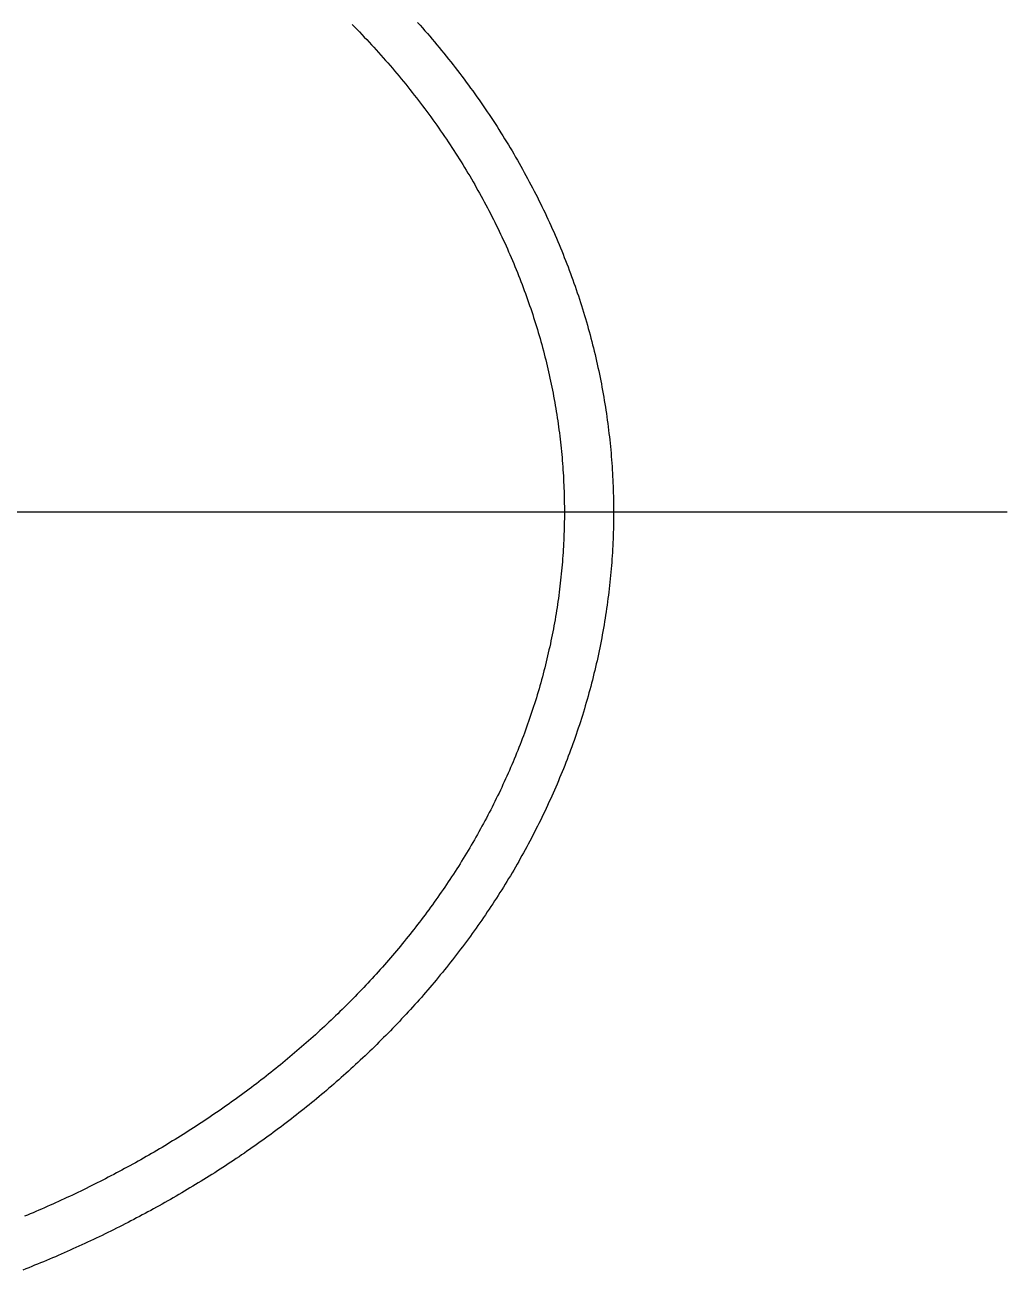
# Model space of a CAD drawing. Extents: x -20.5 to 40.2, y -30.5 to 19.1.
# Drawn here: x 35.21 to 40.2, y -3.85 to 2.47 of the extents above; entities that cross this region are included whole.
import ezdxf

# ---------------------------------------------------------------- set-up
doc = ezdxf.new("R2010")
doc.units = 0
doc.linetypes.add('CENTER', pattern=[50.8, 31.75, -6.35, 6.35, -6.35])
doc.layers.get('0').update_dxf_attribs({"linetype": 'CONTINUOUS'})
doc.layers.add('CENTER', color=1, linetype='CENTER')

msp = doc.modelspace()

# ---------------------------------------------------------------- linework, layer by layer
at = {"color": 7}
for points in [[(37.2073, 2.4878, 0), (37.2197, 2.4737, 0), (37.2321, 2.4596, 0), (37.2445, 2.4454, 0), (37.2568, 2.4312, 0), (37.269, 2.417, 0), (37.2811, 2.4027, 0), (37.2932, 2.3884, 0), (37.3052, 2.3741, 0), (37.3171, 2.3597, 0), (37.3289, 2.3452, 0), (37.3407, 2.3308, 0), (37.3524, 2.3163, 0), (37.3641, 2.3017, 0), (37.3756, 2.2871, 0), (37.3871, 2.2725, 0), (37.3985, 2.2579, 0), (37.4099, 2.2432, 0), (37.4211, 2.2284, 0), (37.4323, 2.2137, 0), (37.4435, 2.1989, 0), (37.4545, 2.1841, 0), (37.4655, 2.1692, 0), (37.4764, 2.1543, 0), (37.4872, 2.1394, 0), (37.4979, 2.1244, 0), (37.5086, 2.1094, 0), (37.5192, 2.0944, 0), (37.5297, 2.0794, 0), (37.5401, 2.0643, 0), (37.5504, 2.0492, 0), (37.5607, 2.034, 0), (37.5709, 2.0189, 0), (37.581, 2.0037, 0), (37.591, 1.9884, 0), (37.601, 1.9732, 0), (37.6108, 1.9579, 0), (37.6206, 1.9426, 0), (37.6303, 1.9272, 0), (37.6399, 1.9119, 0), (37.6495, 1.8965, 0), (37.659, 1.8811, 0), (37.6683, 1.8656, 0), (37.6777, 1.8501, 0), (37.6869, 1.8346, 0), (37.696, 1.8191, 0), (37.7051, 1.8035, 0), (37.7141, 1.788, 0), (37.723, 1.7724, 0), (37.7318, 1.7567, 0), (37.7406, 1.7411, 0), (37.7493, 1.7254, 0), (37.7578, 1.7097, 0), (37.7664, 1.694, 0), (37.7748, 1.6782, 0), (37.7831, 1.6624, 0), (37.7914, 1.6466, 0), (37.7996, 1.6308, 0), (37.8077, 1.615, 0), (37.8157, 1.5991, 0), (37.8237, 1.5832, 0), (37.8315, 1.5673, 0), (37.8393, 1.5514, 0), (37.847, 1.5354, 0), (37.8547, 1.5194, 0), (37.8622, 1.5034, 0), (37.8697, 1.4874, 0), (37.877, 1.4714, 0), (37.8843, 1.4553, 0), (37.8916, 1.4392, 0), (37.8987, 1.4231, 0), (37.9057, 1.407, 0), (37.9127, 1.3909, 0), (37.9196, 1.3747, 0), (37.9264, 1.3586, 0), (37.9331, 1.3424, 0), (37.9398, 1.3262, 0), (37.9463, 1.31, 0), (37.9528, 1.2937, 0), (37.9592, 1.2775, 0), (37.9655, 1.2612, 0), (37.9718, 1.2449, 0), (37.9779, 1.2286, 0), (37.984, 1.2123, 0), (37.99, 1.196, 0), (37.9959, 1.1796, 0), (38.0017, 1.1632, 0), (38.0074, 1.1469, 0), (38.0131, 1.1305, 0), (38.0187, 1.1141, 0), (38.0242, 1.0976, 0), (38.0296, 1.0812, 0), (38.0349, 1.0648, 0), (38.0401, 1.0483, 0), (38.0453, 1.0318, 0), (38.0504, 1.0153, 0), (38.0554, 0.9988, 0), (38.0603, 0.9823, 0), (38.0651, 0.9658, 0), (38.0698, 0.9493, 0), (38.0745, 0.9327, 0), (38.0791, 0.9162, 0), (38.0836, 0.8996, 0), (38.088, 0.8831, 0), (38.0923, 0.8665, 0), (38.0965, 0.8499, 0), (38.1007, 0.8333, 0), (38.1048, 0.8167, 0), (38.1088, 0.8001, 0), (38.1127, 0.7834, 0), (38.1165, 0.7668, 0), (38.1203, 0.7502, 0), (38.1239, 0.7335, 0), (38.1275, 0.7168, 0), (38.131, 0.7002, 0), (38.1344, 0.6835, 0), (38.1377, 0.6668, 0), (38.141, 0.6501, 0), (38.1442, 0.6334, 0), (38.1472, 0.6167, 0), (38.1502, 0.6, 0), (38.1531, 0.5833, 0), (38.156, 0.5666, 0), (38.1587, 0.5498, 0), (38.1614, 0.5331, 0), (38.164, 0.5164, 0), (38.1665, 0.4996, 0), (38.1689, 0.4829, 0), (38.1712, 0.4661, 0), (38.1735, 0.4494, 0), (38.1757, 0.4326, 0), (38.1778, 0.4158, 0), (38.1798, 0.3991, 0), (38.1817, 0.3823, 0), (38.1835, 0.3655, 0), (38.1853, 0.3487, 0), (38.187, 0.3319, 0), (38.1885, 0.3151, 0), (38.1901, 0.2983, 0), (38.1915, 0.2815, 0), (38.1928, 0.2647, 0), (38.1941, 0.2479, 0), (38.1953, 0.2311, 0), (38.1964, 0.2143, 0), (38.1974, 0.1975, 0), (38.1983, 0.1807, 0), (38.1991, 0.1639, 0), (38.1999, 0.1471, 0), (38.2006, 0.1303, 0), (38.2012, 0.1135, 0), (38.2017, 0.0967, 0), (38.2021, 0.0799, 0), (38.2025, 0.063, 0), (38.2028, 0.0462, 0), (38.2029, 0.0294, 0), (38.203, 0.0126, 0), (38.2031, -0.0042, 0), (38.203, -0.021, 0), (38.2028, -0.0378, 0), (38.2026, -0.0547, 0), (38.2023, -0.0715, 0), (38.2019, -0.0883, 0), (38.2014, -0.1051, 0), (38.2009, -0.1219, 0), (38.2002, -0.1387, 0), (38.1995, -0.1555, 0), (38.1987, -0.1723, 0), (38.1978, -0.1891, 0), (38.1968, -0.2059, 0), (38.1958, -0.2227, 0), (38.1946, -0.2395, 0), (38.1934, -0.2563, 0), (38.1921, -0.2731, 0), (38.1907, -0.2899, 0), (38.1892, -0.3066, 0), (38.1877, -0.3234, 0), (38.186, -0.3402, 0), (38.1843, -0.3569, 0), (38.1825, -0.3737, 0), (38.1807, -0.3904, 0), (38.1787, -0.4071, 0), (38.1767, -0.4239, 0), (38.1745, -0.4406, 0), (38.1723, -0.4573, 0), (38.1701, -0.474, 0), (38.1677, -0.4907, 0), (38.1652, -0.5074, 0), (38.1627, -0.524, 0), (38.1601, -0.5407, 0), (38.1574, -0.5573, 0), (38.1546, -0.574, 0), (38.1518, -0.5906, 0), (38.1489, -0.6072, 0), (38.1459, -0.6238, 0), (38.1428, -0.6404, 0), (38.1396, -0.657, 0), (38.1363, -0.6735, 0), (38.133, -0.6901, 0), (38.1296, -0.7066, 0), (38.1261, -0.7231, 0), (38.1225, -0.7396, 0), (38.1189, -0.7561, 0), (38.1151, -0.7726, 0), (38.1113, -0.7891, 0), (38.1074, -0.8055, 0), (38.1035, -0.8219, 0), (38.0994, -0.8383, 0), (38.0953, -0.8547, 0), (38.0911, -0.8711, 0), (38.0868, -0.8875, 0), (38.0824, -0.9038, 0), (38.078, -0.9201, 0), (38.0735, -0.9364, 0), (38.0689, -0.9527, 0), (38.0642, -0.9689, 0), (38.0594, -0.9852, 0), (38.0546, -1.0014, 0), (38.0497, -1.0176, 0), (38.0447, -1.0338, 0), (38.0396, -1.0499, 0), (38.0345, -1.066, 0), (38.0292, -1.0821, 0), (38.0239, -1.0982, 0), (38.0186, -1.1142, 0), (38.0131, -1.1303, 0), (38.0076, -1.1463, 0), (38.002, -1.1623, 0), (37.9963, -1.1782, 0), (37.9906, -1.1941, 0), (37.9848, -1.21, 0), (37.9789, -1.2259, 0), (37.9729, -1.2417, 0), (37.9669, -1.2575, 0), (37.9607, -1.2733, 0), (37.9546, -1.2891, 0), (37.9483, -1.3048, 0), (37.942, -1.3205, 0), (37.9356, -1.3362, 0), (37.9291, -1.3518, 0), (37.9226, -1.3674, 0), (37.916, -1.383, 0), (37.9093, -1.3986, 0), (37.9026, -1.4141, 0), (37.8957, -1.4296, 0), (37.8889, -1.445, 0), (37.8819, -1.4605, 0), (37.8749, -1.4758, 0), (37.8678, -1.4912, 0), (37.8606, -1.5065, 0), (37.8534, -1.5218, 0), (37.8461, -1.5371, 0), (37.8388, -1.5523, 0), (37.8314, -1.5675, 0), (37.8239, -1.5826, 0), (37.8163, -1.5977, 0), (37.8087, -1.6128, 0), (37.801, -1.6279, 0), (37.7933, -1.6429, 0), (37.7855, -1.6579, 0), (37.7776, -1.6728, 0), (37.7697, -1.6877, 0), (37.7617, -1.7025, 0), (37.7536, -1.7174, 0), (37.7455, -1.7321, 0), (37.7373, -1.7469, 0), (37.7291, -1.7616, 0), (37.7208, -1.7763, 0), (37.7124, -1.7909, 0), (37.704, -1.8055, 0), (37.6955, -1.82, 0), (37.687, -1.8345, 0), (37.6784, -1.849, 0), (37.6697, -1.8634, 0), (37.661, -1.8778, 0), (37.6522, -1.8921, 0), (37.6434, -1.9064, 0), (37.6345, -1.9206, 0), (37.6255, -1.9348, 0), (37.6165, -1.949, 0), (37.6075, -1.9631, 0), (37.5984, -1.9772, 0), (37.5892, -1.9912, 0), (37.58, -2.0052, 0), (37.5707, -2.0191, 0), (37.5614, -2.033, 0), (37.552, -2.0469, 0), (37.5426, -2.0607, 0), (37.5331, -2.0744, 0), (37.5236, -2.0882, 0), (37.514, -2.1018, 0), (37.5044, -2.1155, 0), (37.4947, -2.129, 0), (37.485, -2.1426, 0), (37.4752, -2.1561, 0), (37.4654, -2.1696, 0), (37.4555, -2.183, 0), (37.4456, -2.1963, 0), (37.4356, -2.2096, 0), (37.4256, -2.2229, 0), (37.4155, -2.2362, 0), (37.4053, -2.2494, 0), (37.3952, -2.2625, 0), (37.385, -2.2756, 0), (37.3747, -2.2887, 0), (37.3644, -2.3017, 0), (37.354, -2.3147, 0), (37.3436, -2.3276, 0), (37.3331, -2.3405, 0), (37.3226, -2.3533, 0), (37.3121, -2.3661, 0), (37.3015, -2.3789, 0), (37.2908, -2.3916, 0), (37.2802, -2.4042, 0), (37.2694, -2.4169, 0), (37.2586, -2.4294, 0), (37.2478, -2.442, 0), (37.237, -2.4545, 0), (37.2261, -2.4669, 0), (37.2151, -2.4793, 0), (37.2041, -2.4917, 0), (37.1931, -2.504, 0), (37.182, -2.5162, 0), (37.1709, -2.5285, 0), (37.1597, -2.5407, 0), (37.1485, -2.5528, 0), (37.1372, -2.5649, 0), (37.126, -2.5769, 0), (37.1146, -2.589, 0), (37.1033, -2.6009, 0), (37.0918, -2.6128, 0), (37.0804, -2.6247, 0), (37.0689, -2.6365, 0), (37.0574, -2.6483, 0), (37.0458, -2.6601, 0), (37.0342, -2.6718, 0), (37.0225, -2.6834, 0), (37.0109, -2.695, 0), (36.9991, -2.7066, 0), (36.9874, -2.7181, 0), (36.9756, -2.7296, 0), (36.9637, -2.741, 0), (36.9518, -2.7524, 0), (36.9399, -2.7638, 0), (36.928, -2.7751, 0), (36.916, -2.7864, 0), (36.9039, -2.7976, 0), (36.8919, -2.8088, 0), (36.8798, -2.8199, 0), (36.8676, -2.831, 0), (36.8554, -2.8421, 0), (36.8432, -2.8531, 0), (36.831, -2.864, 0), (36.8187, -2.875, 0), (36.8063, -2.8859, 0), (36.794, -2.8967, 0), (36.7816, -2.9075, 0), (36.7691, -2.9182, 0), (36.7567, -2.9289, 0), (36.7442, -2.9396, 0), (36.7316, -2.9502, 0), (36.719, -2.9608, 0), (36.7064, -2.9714, 0), (36.6938, -2.9819, 0), (36.6811, -2.9923, 0), (36.6684, -3.0027, 0), (36.6556, -3.0131, 0), (36.6429, -3.0234, 0), (36.63, -3.0337, 0), (36.6172, -3.044, 0), (36.6043, -3.0541, 0), (36.5914, -3.0643, 0), (36.5785, -3.0744, 0), (36.5655, -3.0845, 0), (36.5525, -3.0945, 0), (36.5394, -3.1045, 0), (36.5264, -3.1145, 0), (36.5133, -3.1244, 0), (36.5001, -3.1342, 0), (36.487, -3.144, 0), (36.4738, -3.1538, 0), (36.4605, -3.1635, 0), (36.4473, -3.1732, 0), (36.434, -3.1829, 0), (36.4207, -3.1925, 0), (36.4073, -3.202, 0), (36.3939, -3.2115, 0), (36.3805, -3.221, 0), (36.3671, -3.2304, 0), (36.3536, -3.2398, 0), (36.3401, -3.2492, 0), (36.3266, -3.2585, 0), (36.313, -3.2677, 0), (36.2995, -3.277, 0), (36.2858, -3.2861, 0), (36.2722, -3.2953, 0), (36.2585, -3.3044, 0), (36.2448, -3.3134, 0), (36.2311, -3.3224, 0), (36.2174, -3.3314, 0), (36.2036, -3.3403, 0), (36.1898, -3.3492, 0), (36.176, -3.358, 0), (36.1621, -3.3668, 0), (36.1482, -3.3756, 0), (36.1343, -3.3843, 0), (36.1204, -3.3929, 0), (36.1064, -3.4016, 0), (36.0925, -3.4101, 0), (36.0785, -3.4187, 0), (36.0644, -3.4272, 0), (36.0504, -3.4356, 0), (36.0363, -3.444, 0), (36.0222, -3.4524, 0), (36.0081, -3.4607, 0), (35.9939, -3.469, 0), (35.9797, -3.4773, 0), (35.9655, -3.4854, 0), (35.9513, -3.4936, 0), (35.9371, -3.5017, 0), (35.9228, -3.5098, 0), (35.9085, -3.5178, 0), (35.8942, -3.5258, 0), (35.8799, -3.5337, 0), (35.8656, -3.5416, 0), (35.8512, -3.5495, 0), (35.8368, -3.5573, 0), (35.8224, -3.565, 0), (35.808, -3.5728, 0), (35.7935, -3.5804, 0), (35.779, -3.5881, 0), (35.7645, -3.5957, 0), (35.75, -3.6032, 0), (35.7355, -3.6107, 0), (35.7209, -3.6182, 0), (35.7064, -3.6256, 0), (35.6918, -3.633, 0), (35.6772, -3.6404, 0), (35.6625, -3.6477, 0), (35.6479, -3.6549, 0), (35.6332, -3.6621, 0), (35.6185, -3.6693, 0), (35.6038, -3.6764, 0), (35.5891, -3.6835, 0), (35.5744, -3.6906, 0), (35.5596, -3.6976, 0), (35.5448, -3.7045, 0), (35.53, -3.7114, 0), (35.5152, -3.7183, 0), (35.5004, -3.7252, 0), (35.4855, -3.7319, 0), (35.4707, -3.7387, 0), (35.4558, -3.7454, 0), (35.4409, -3.7521, 0), (35.426, -3.7587, 0), (35.411, -3.7653, 0), (35.3961, -3.7718, 0), (35.3811, -3.7783, 0), (35.3661, -3.7848, 0), (35.3512, -3.7912, 0), (35.3361, -3.7976, 0), (35.3211, -3.8039, 0), (35.3061, -3.8102, 0), (35.291, -3.8164, 0), (35.276, -3.8226, 0), (35.2609, -3.8288, 0), (35.2458, -3.8349, 0), (35.2307, -3.841, 0), (35.2155, -3.847, 0), (35.2004, -3.853, 0)], [(36.8742, 2.4778, 0), (36.8868, 2.465, 0), (36.8993, 2.4522, 0), (36.9117, 2.4393, 0), (36.924, 2.4264, 0), (36.9363, 2.4134, 0), (36.9486, 2.4004, 0), (36.9607, 2.3873, 0), (36.9728, 2.3742, 0), (36.9849, 2.3611, 0), (36.9968, 2.348, 0), (37.0087, 2.3348, 0), (37.0206, 2.3215, 0), (37.0324, 2.3082, 0), (37.0441, 2.2949, 0), (37.0557, 2.2816, 0), (37.0673, 2.2681, 0), (37.0788, 2.2547, 0), (37.0903, 2.2413, 0), (37.1016, 2.2278, 0), (37.1129, 2.2142, 0), (37.1242, 2.2007, 0), (37.1354, 2.1871, 0), (37.1465, 2.1734, 0), (37.1575, 2.1597, 0), (37.1684, 2.146, 0), (37.1793, 2.1323, 0), (37.1902, 2.1185, 0), (37.2009, 2.1048, 0), (37.2116, 2.0909, 0), (37.2222, 2.0771, 0), (37.2327, 2.0632, 0), (37.2432, 2.0492, 0), (37.2536, 2.0353, 0), (37.2639, 2.0213, 0), (37.2741, 2.0073, 0), (37.2843, 1.9933, 0), (37.2944, 1.9792, 0), (37.3044, 1.9651, 0), (37.3144, 1.951, 0), (37.3243, 1.9369, 0), (37.334, 1.9227, 0), (37.3438, 1.9085, 0), (37.3534, 1.8943, 0), (37.363, 1.88, 0), (37.3725, 1.8658, 0), (37.3819, 1.8515, 0), (37.3912, 1.8371, 0), (37.4005, 1.8228, 0), (37.4097, 1.8084, 0), (37.4188, 1.794, 0), (37.4278, 1.7796, 0), (37.4367, 1.7652, 0), (37.4456, 1.7507, 0), (37.4544, 1.7362, 0), (37.4631, 1.7217, 0), (37.4718, 1.7072, 0), (37.4804, 1.6927, 0), (37.4889, 1.6781, 0), (37.4973, 1.6635, 0), (37.5056, 1.6489, 0), (37.5139, 1.6342, 0), (37.5221, 1.6196, 0), (37.5302, 1.6049, 0), (37.5383, 1.5902, 0), (37.5462, 1.5755, 0), (37.5541, 1.5607, 0), (37.5619, 1.546, 0), (37.5697, 1.5312, 0), (37.5773, 1.5164, 0), (37.5849, 1.5016, 0), (37.5924, 1.4867, 0), (37.5998, 1.4719, 0), (37.6072, 1.457, 0), (37.6145, 1.4421, 0), (37.6217, 1.4272, 0), (37.6288, 1.4123, 0), (37.6358, 1.3974, 0), (37.6428, 1.3824, 0), (37.6497, 1.3674, 0), (37.6565, 1.3524, 0), (37.6632, 1.3374, 0), (37.6699, 1.3224, 0), (37.6765, 1.3074, 0), (37.683, 1.2923, 0), (37.6894, 1.2772, 0), (37.6958, 1.2621, 0), (37.702, 1.247, 0), (37.7082, 1.2319, 0), (37.7144, 1.2168, 0), (37.7204, 1.2017, 0), (37.7264, 1.1865, 0), (37.7323, 1.1713, 0), (37.7381, 1.1562, 0), (37.7438, 1.1409, 0), (37.7495, 1.1257, 0), (37.755, 1.1105, 0), (37.7605, 1.0953, 0), (37.766, 1.08, 0), (37.7713, 1.0648, 0), (37.7766, 1.0495, 0), (37.7818, 1.0342, 0), (37.7869, 1.019, 0), (37.7919, 1.0037, 0), (37.7969, 0.9884, 0), (37.8017, 0.973, 0), (37.8065, 0.9577, 0), (37.8113, 0.9424, 0), (37.8159, 0.927, 0), (37.8205, 0.9117, 0), (37.825, 0.8963, 0), (37.8294, 0.8809, 0), (37.8337, 0.8655, 0), (37.8379, 0.8502, 0), (37.8421, 0.8348, 0), (37.8462, 0.8194, 0), (37.8502, 0.8039, 0), (37.8542, 0.7885, 0), (37.8581, 0.7731, 0), (37.8618, 0.7577, 0), (37.8656, 0.7422, 0), (37.8692, 0.7268, 0), (37.8728, 0.7113, 0), (37.8762, 0.6959, 0), (37.8796, 0.6804, 0), (37.883, 0.6649, 0), (37.8862, 0.6494, 0), (37.8894, 0.634, 0), (37.8925, 0.6185, 0), (37.8955, 0.603, 0), (37.8984, 0.5875, 0), (37.9013, 0.572, 0), (37.9041, 0.5565, 0), (37.9068, 0.5409, 0), (37.9094, 0.5254, 0), (37.912, 0.5099, 0), (37.9144, 0.4944, 0), (37.9168, 0.4788, 0), (37.9192, 0.4633, 0), (37.9214, 0.4478, 0), (37.9236, 0.4322, 0), (37.9257, 0.4167, 0), (37.9277, 0.4011, 0), (37.9296, 0.3856, 0), (37.9315, 0.37, 0), (37.9332, 0.3544, 0), (37.935, 0.3389, 0), (37.9366, 0.3233, 0), (37.9381, 0.3077, 0), (37.9396, 0.2922, 0), (37.941, 0.2766, 0), (37.9423, 0.261, 0), (37.9436, 0.2454, 0), (37.9447, 0.2299, 0), (37.9458, 0.2143, 0), (37.9468, 0.1987, 0), (37.9478, 0.1831, 0), (37.9486, 0.1675, 0), (37.9494, 0.152, 0), (37.9501, 0.1364, 0), (37.9508, 0.1208, 0), (37.9513, 0.1052, 0), (37.9518, 0.0896, 0), (37.9522, 0.074, 0), (37.9525, 0.0584, 0), (37.9528, 0.0429, 0), (37.9529, 0.0273, 0), (37.953, 0.0117, 0), (37.9531, -0.0039, 0), (37.953, -0.0195, 0), (37.9529, -0.0351, 0), (37.9527, -0.0507, 0), (37.9524, -0.0662, 0), (37.952, -0.0818, 0), (37.9516, -0.0974, 0), (37.951, -0.113, 0), (37.9504, -0.1286, 0), (37.9498, -0.1442, 0), (37.949, -0.1598, 0), (37.9482, -0.1753, 0), (37.9473, -0.1909, 0), (37.9463, -0.2065, 0), (37.9452, -0.222, 0), (37.9441, -0.2376, 0), (37.9429, -0.2532, 0), (37.9416, -0.2687, 0), (37.9402, -0.2843, 0), (37.9388, -0.2998, 0), (37.9373, -0.3154, 0), (37.9357, -0.3309, 0), (37.934, -0.3464, 0), (37.9323, -0.362, 0), (37.9305, -0.3775, 0), (37.9286, -0.393, 0), (37.9266, -0.4085, 0), (37.9246, -0.424, 0), (37.9225, -0.4395, 0), (37.9203, -0.455, 0), (37.918, -0.4705, 0), (37.9157, -0.4859, 0), (37.9132, -0.5014, 0), (37.9107, -0.5168, 0), (37.9082, -0.5323, 0), (37.9055, -0.5477, 0), (37.9028, -0.5631, 0), (37.9, -0.5785, 0), (37.8971, -0.5939, 0), (37.8942, -0.6093, 0), (37.8912, -0.6247, 0), (37.8881, -0.6401, 0), (37.8849, -0.6554, 0), (37.8817, -0.6708, 0), (37.8783, -0.6861, 0), (37.8749, -0.7014, 0), (37.8715, -0.7167, 0), (37.8679, -0.732, 0), (37.8643, -0.7473, 0), (37.8606, -0.7625, 0), (37.8569, -0.7778, 0), (37.853, -0.793, 0), (37.8491, -0.8082, 0), (37.8451, -0.8234, 0), (37.8411, -0.8386, 0), (37.8369, -0.8538, 0), (37.8327, -0.869, 0), (37.8285, -0.8841, 0), (37.8241, -0.8992, 0), (37.8197, -0.9143, 0), (37.8152, -0.9294, 0), (37.8106, -0.9445, 0), (37.806, -0.9595, 0), (37.8012, -0.9745, 0), (37.7965, -0.9895, 0), (37.7916, -1.0045, 0), (37.7867, -1.0195, 0), (37.7817, -1.0344, 0), (37.7766, -1.0494, 0), (37.7714, -1.0643, 0), (37.7662, -1.0791, 0), (37.7609, -1.094, 0), (37.7556, -1.1088, 0), (37.7502, -1.1236, 0), (37.7447, -1.1384, 0), (37.7391, -1.1532, 0), (37.7335, -1.1679, 0), (37.7278, -1.1826, 0), (37.722, -1.1973, 0), (37.7162, -1.212, 0), (37.7103, -1.2266, 0), (37.7043, -1.2412, 0), (37.6983, -1.2558, 0), (37.6922, -1.2704, 0), (37.686, -1.2849, 0), (37.6798, -1.2994, 0), (37.6735, -1.3139, 0), (37.6671, -1.3284, 0), (37.6607, -1.3428, 0), (37.6542, -1.3572, 0), (37.6477, -1.3716, 0), (37.6411, -1.3859, 0), (37.6344, -1.4002, 0), (37.6276, -1.4145, 0), (37.6208, -1.4288, 0), (37.614, -1.443, 0), (37.607, -1.4572, 0), (37.6, -1.4713, 0), (37.593, -1.4855, 0), (37.5858, -1.4996, 0), (37.5787, -1.5136, 0), (37.5714, -1.5277, 0), (37.5641, -1.5417, 0), (37.5568, -1.5557, 0), (37.5493, -1.5696, 0), (37.5419, -1.5835, 0), (37.5343, -1.5974, 0), (37.5267, -1.6112, 0), (37.5191, -1.625, 0), (37.5113, -1.6388, 0), (37.5036, -1.6525, 0), (37.4957, -1.6662, 0), (37.4878, -1.6799, 0), (37.4799, -1.6935, 0), (37.4719, -1.7071, 0), (37.4638, -1.7206, 0), (37.4557, -1.7342, 0), (37.4475, -1.7476, 0), (37.4393, -1.7611, 0), (37.431, -1.7745, 0), (37.4227, -1.7878, 0), (37.4143, -1.8012, 0), (37.4058, -1.8144, 0), (37.3973, -1.8277, 0), (37.3888, -1.8409, 0), (37.3802, -1.8541, 0), (37.3715, -1.8672, 0), (37.3628, -1.8803, 0), (37.3541, -1.8933, 0), (37.3453, -1.9063, 0), (37.3364, -1.9193, 0), (37.3275, -1.9322, 0), (37.3186, -1.9451, 0), (37.3096, -1.958, 0), (37.3005, -1.9708, 0), (37.2914, -1.9836, 0), (37.2823, -1.9963, 0), (37.2731, -2.009, 0), (37.2638, -2.0216, 0), (37.2545, -2.0343, 0), (37.2452, -2.0468, 0), (37.2358, -2.0594, 0), (37.2263, -2.0719, 0), (37.2169, -2.0843, 0), (37.2073, -2.0967, 0), (37.1978, -2.1091, 0), (37.1881, -2.1215, 0), (37.1785, -2.1338, 0), (37.1687, -2.146, 0), (37.159, -2.1582, 0), (37.1492, -2.1704, 0), (37.1393, -2.1826, 0), (37.1294, -2.1947, 0), (37.1195, -2.2067, 0), (37.1095, -2.2188, 0), (37.0994, -2.2307, 0), (37.0894, -2.2427, 0), (37.0792, -2.2546, 0), (37.0691, -2.2664, 0), (37.0589, -2.2783, 0), (37.0486, -2.29, 0), (37.0383, -2.3018, 0), (37.028, -2.3135, 0), (37.0176, -2.3252, 0), (37.0072, -2.3368, 0), (36.9967, -2.3484, 0), (36.9862, -2.3599, 0), (36.9757, -2.3714, 0), (36.9651, -2.3829, 0), (36.9545, -2.3943, 0), (36.9438, -2.4057, 0), (36.9331, -2.4171, 0), (36.9224, -2.4284, 0), (36.9116, -2.4396, 0), (36.9007, -2.4508, 0), (36.8899, -2.462, 0), (36.879, -2.4732, 0), (36.868, -2.4843, 0), (36.857, -2.4954, 0), (36.846, -2.5064, 0), (36.835, -2.5174, 0), (36.8239, -2.5283, 0), (36.8127, -2.5392, 0), (36.8016, -2.5501, 0), (36.7904, -2.5609, 0), (36.7791, -2.5717, 0), (36.7678, -2.5825, 0), (36.7565, -2.5932, 0), (36.7451, -2.6038, 0), (36.7337, -2.6145, 0), (36.7223, -2.6251, 0), (36.7108, -2.6356, 0), (36.6993, -2.6461, 0), (36.6878, -2.6566, 0), (36.6762, -2.6671, 0), (36.6646, -2.6774, 0), (36.6529, -2.6878, 0), (36.6412, -2.6981, 0), (36.6295, -2.7084, 0), (36.6177, -2.7186, 0), (36.6059, -2.7288, 0), (36.5941, -2.739, 0), (36.5822, -2.7491, 0), (36.5703, -2.7592, 0), (36.5584, -2.7693, 0), (36.5464, -2.7793, 0), (36.5344, -2.7892, 0), (36.5224, -2.7992, 0), (36.5103, -2.8091, 0), (36.4982, -2.8189, 0), (36.4861, -2.8287, 0), (36.4739, -2.8385, 0), (36.4617, -2.8482, 0), (36.4494, -2.8579, 0), (36.4372, -2.8676, 0), (36.4249, -2.8772, 0), (36.4125, -2.8867, 0), (36.4002, -2.8963, 0), (36.3878, -2.9058, 0), (36.3753, -2.9152, 0), (36.3629, -2.9246, 0), (36.3504, -2.934, 0), (36.3379, -2.9434, 0), (36.3253, -2.9526, 0), (36.3127, -2.9619, 0), (36.3001, -2.9711, 0), (36.2874, -2.9803, 0), (36.2748, -2.9894, 0), (36.2621, -2.9985, 0), (36.2493, -3.0076, 0), (36.2366, -3.0166, 0), (36.2238, -3.0256, 0), (36.2109, -3.0345, 0), (36.1981, -3.0434, 0), (36.1852, -3.0523, 0), (36.1723, -3.0611, 0), (36.1594, -3.0699, 0), (36.1464, -3.0786, 0), (36.1334, -3.0873, 0), (36.1204, -3.096, 0), (36.1073, -3.1046, 0), (36.0943, -3.1132, 0), (36.0811, -3.1218, 0), (36.068, -3.1303, 0), (36.0549, -3.1387, 0), (36.0417, -3.1472, 0), (36.0285, -3.1555, 0), (36.0152, -3.1639, 0), (36.002, -3.1722, 0), (35.9887, -3.1805, 0), (35.9754, -3.1887, 0), (35.962, -3.1969, 0), (35.9487, -3.205, 0), (35.9353, -3.2131, 0), (35.9218, -3.2212, 0), (35.9084, -3.2292, 0), (35.895, -3.2372, 0), (35.8815, -3.2452, 0), (35.868, -3.2531, 0), (35.8544, -3.2609, 0), (35.8409, -3.2687, 0), (35.8273, -3.2765, 0), (35.8137, -3.2843, 0), (35.8001, -3.292, 0), (35.7864, -3.2996, 0), (35.7728, -3.3073, 0), (35.7591, -3.3148, 0), (35.7454, -3.3224, 0), (35.7316, -3.3299, 0), (35.7179, -3.3374, 0), (35.7041, -3.3448, 0), (35.6903, -3.3522, 0), (35.6765, -3.3595, 0), (35.6627, -3.3668, 0), (35.6488, -3.3741, 0), (35.6349, -3.3813, 0), (35.621, -3.3885, 0), (35.6071, -3.3956, 0), (35.5932, -3.4027, 0), (35.5792, -3.4098, 0), (35.5652, -3.4168, 0), (35.5512, -3.4238, 0), (35.5372, -3.4307, 0), (35.5232, -3.4376, 0), (35.5091, -3.4445, 0), (35.4951, -3.4513, 0), (35.481, -3.4581, 0), (35.4669, -3.4648, 0), (35.4527, -3.4715, 0), (35.4386, -3.4782, 0), (35.4244, -3.4848, 0), (35.4103, -3.4914, 0), (35.3961, -3.4979, 0), (35.3818, -3.5044, 0), (35.3676, -3.5109, 0), (35.3534, -3.5173, 0), (35.3391, -3.5237, 0), (35.3248, -3.5301, 0), (35.3105, -3.5364, 0), (35.2962, -3.5426, 0), (35.2819, -3.5489, 0), (35.2675, -3.555, 0), (35.2531, -3.5612, 0), (35.2388, -3.5673, 0), (35.2244, -3.5734, 0), (35.2099, -3.5794, 0)]]:
    msp.add_polyline3d(points, dxfattribs=at)
at = {"layer": 'CENTER', "color": 1, "linetype": 'CENTER'}
msp.add_line((25.4032, 0), (40.203, 0), dxfattribs=at)

doc.saveas('drawing.dxf')
